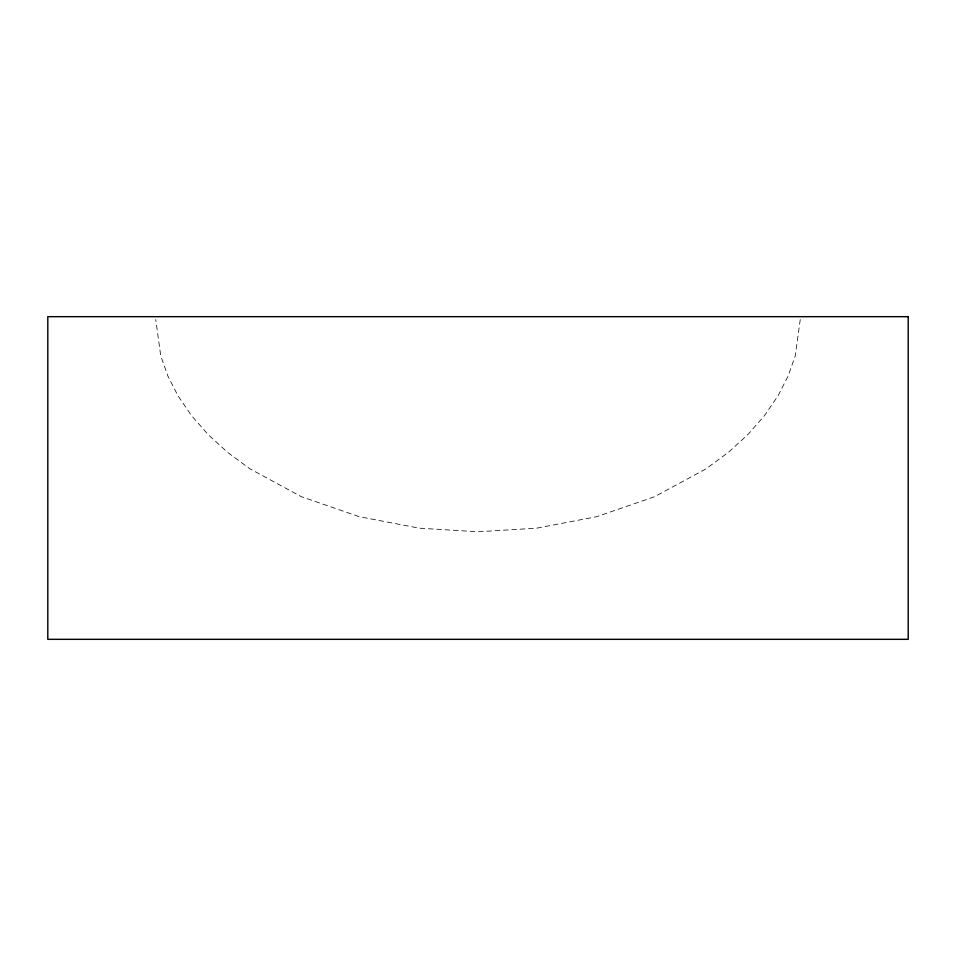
<?xml version="1.0" encoding="UTF-8"?>
<svg xmlns="http://www.w3.org/2000/svg" width="956" height="956" viewBox="0 0 956 956"><rect width="100%" height="100%" fill="white"/><g stroke="black" fill="none" stroke-linecap="round" stroke-linejoin="round"><path stroke-width="0.72" stroke-dasharray="4.78 3.58" d="M800.256 319.579L795.261 355.811L788.198 375.863L777.993 395.856L764.609 415.466L748.058 434.383L728.496 452.248L706.149 468.775L654.561 496.714L596.771 516.67L536.71 528.178L478 531.775L419.29 528.178L359.229 516.67L301.439 496.714L249.851 468.775L227.504 452.248L207.942 434.383L191.391 415.466L178.007 395.856L167.802 375.863L160.739 355.811L155.744 319.579"/><path stroke-width="1.43" d="M908.2 316.675L47.8 316.675L47.8 639.325L908.2 639.325L908.2 316.675"/></g></svg>
